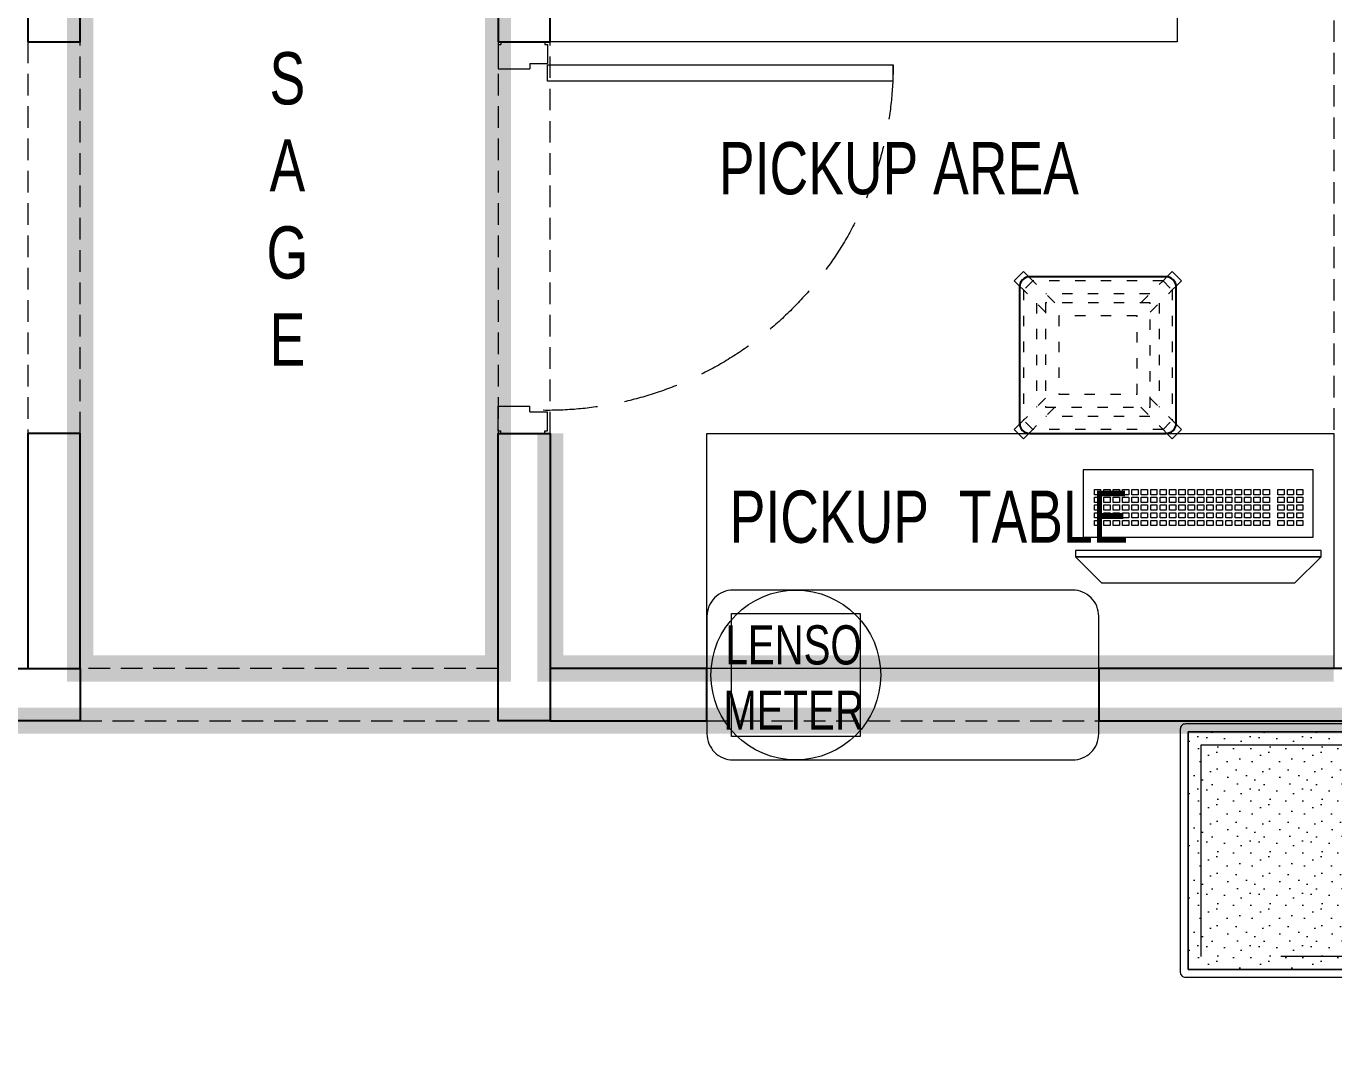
# Model space of a CAD drawing. Header units: feet. Extents: x 3153788 to 3161806, y -5765531 to -5747213.
# Drawn here: x 3155962 to 3158466, y -5752188 to -5750243 of the extents above; entities that cross this region are included whole.
import ezdxf

# ---------------------------------------------------------------- set-up
doc = ezdxf.new("R2010")
doc.units = ezdxf.units.FT
doc.header["$LTSCALE"] = 33
doc.header["$MEASUREMENT"] = 0
for name, pattern in [('a_p6_plan_L18$0$HIDDEN', [0.375, 0.25, -0.125]), ('ACAD_ISO03W100', [30, 12, -18]), ('HIDDEN2', [4.7625, 3.175, -1.5875])]:
    doc.linetypes.add(name, pattern=pattern)
for name, color, linetype, lineweight in [('Door', 2, 'Continuous', 13), ('LENS-CURTAIN', 5, 'a_p6_plan_L18$0$HIDDEN', 9), ('LENS-DOOR', 34, 'Continuous', 20), ('LENS-HATCH', 251, 'Continuous', 5), ('LENS-PARTITION', 21, 'Continuous', 25), ('LENS-TEXT', 31, 'Continuous', 5), ('LK-EQPMT', 3, 'Continuous', 18), ('LK-FF&E FLOOR', 1, 'Continuous', 9), ('LK-FF&E WALL', 1, 'Continuous', 9), ('LK-FLUTTED FINISH', 20, 'Continuous', 30), ('LK-IT', 3, 'Continuous', 18), ('LK-MIRROR', 133, 'Continuous', 13), ('LK-TILES FINISH', 251, 'Continuous', 5), ('LN-ELEVATION-1', 81, 'Continuous', 25), ('LN-ELEVATION-2', 103, 'Continuous', 20), ('LN-ELEVATION-3', 125, 'Continuous', 18), ('LN-ELEVATION-5', 167, 'Continuous', 5)]:
    doc.layers.add(name, color=color, linetype=linetype, lineweight=lineweight)
doc.layers.add('LAMINATE FINISH', color=80, linetype='Continuous')
doc.styles.add('LK TXT', font='GILC____.TTF', dxfattribs={"height": 100})

# ---------------------------------------------------------------- blocks, each defined once
blk = doc.blocks.new('*U47')
at = {"layer": 'LENS-DOOR'}
for p, q in [((548121.7, 1779235.3), (548121.7, 1778573.8)), ((548121.7, 1779235.3), (548153, 1779235.3)), ((548153, 1778573.8), (548153, 1779235.3)), ((547447.3, 1778568.6), (547452.5, 1778568.6)), ((547447.3, 1778484.1), (547447.3, 1778568.6)), ((547452.5, 1778573.8), (547488.9, 1778573.8)), ((547452.5, 1778568.6), (547452.5, 1778573.8)), ((547488.9, 1778539.9), (547488.9, 1778573.8)), ((548121.7, 1778573.8), (548153, 1778573.8)), ((548192.1, 1778573.8), (548155.6, 1778573.8)), ((548155.6, 1778539.9), (548155.6, 1778573.8)), ((548192.1, 1778568.6), (548192.1, 1778573.8)), ((548197.3, 1778568.6), (548192.1, 1778568.6)), ((548197.3, 1778484.1), (548197.3, 1778568.6)), ((547488.9, 1778539.9), (547499.3, 1778539.9)), ((547499.3, 1778478.9), (547499.3, 1778539.9)), ((548145.2, 1778478.9), (548145.2, 1778539.9)), ((548155.6, 1778539.9), (548145.2, 1778539.9)), ((547447.3, 1778484.1), (547452.5, 1778484.1)), ((547452.5, 1778478.9), (547452.5, 1778484.1)), ((547452.5, 1778478.9), (547499.3, 1778478.9)), ((548192.1, 1778478.9), (548145.2, 1778478.9)), ((548192.1, 1778478.9), (548192.1, 1778484.1)), ((548197.3, 1778484.1), (548192.1, 1778484.1))]:
    blk.add_line(p, q, dxfattribs=at)
at = {"layer": 'LENS-DOOR', "color": 7, "linetype": 'HIDDEN2'}
blk.add_ellipse((548153, 1778573.8), major_axis=(-661.5, 0), ratio=1, start_param=-1.570791, end_param=0.051209, dxfattribs=at)
blk = doc.blocks.new('CLENS 600 TYPE 6')
at = {"layer": 'LN-ELEVATION-1', "ltscale": 0.5}
blk.add_lwpolyline([(130, -225), (-130, -225, -0.414214), (-150, -205), (-150, 55, -0.414214), (-130, 75), (130, 75, -0.414214), (150, 55), (150, -205, -0.414214)], format="xyb", close=True, dxfattribs=at)
at = {"layer": 'LN-ELEVATION-3', "linetype": 'ACAD_ISO03W100', "ltscale": 0.05}
for p, q in [((-82.3, 25), (-124.7, 67.4)), ((124.7, 67.4), (-124.7, 67.4)), ((82.3, 25), (124.7, 67.4)), ((-100, 7.3), (-142.4, 49.7)), ((-142.4, -199.7), (-142.4, 49.7)), ((99.7, 42.4), (-99.7, 42.4)), ((100, 7.3), (142.4, 49.7)), ((142.4, -199.7), (142.4, 49.7)), ((-117.4, -174.7), (-117.4, 24.7)), ((117.4, -174.7), (117.4, 24.7)), ((-100, -157.3), (-142.4, -199.7)), ((-82.3, -175), (-124.7, -217.4)), ((82.3, -175), (124.7, -217.4)), ((100, -157.3), (142.4, -199.7)), ((99.7, -192.4), (-99.7, -192.4)), ((124.7, -217.4), (-124.7, -217.4))]:
    blk.add_line(p, q, dxfattribs=at)
for points in [[(-132.2, 74.9), (-124.7, 67.4), (-142.4, 49.7), (-149.9, 57.2)], [(132.2, 74.9), (124.7, 67.4), (142.4, 49.7), (149.9, 57.2)], [(-132.2, -224.9), (-124.7, -217.4), (-142.4, -199.7), (-149.9, -207.2)], [(132.2, -224.9), (124.7, -217.4), (142.4, -199.7), (149.9, -207.2)]]:
    blk.add_lwpolyline(points, dxfattribs=at)
for points in [[(100, -175), (-100, -175), (-100, 25), (100, 25)], [(75, -150), (-75, -150), (-75, 0), (75, 0)]]:
    blk.add_lwpolyline(points, close=True, dxfattribs=at)
at = {"layer": 'LN-ELEVATION-5', "ltscale": 0.5}
for points in [[(-149.9, 57.2), (-160.1, 67.4), (-142.4, 85.1), (-132.2, 74.9)], [(149.9, 57.2), (160.1, 67.4), (142.4, 85.1), (132.2, 74.9)], [(-149.9, -207.2), (-160.1, -217.4), (-142.4, -235.1), (-132.2, -224.9)], [(149.9, -207.2), (160.1, -217.4), (142.4, -235.1), (132.2, -224.9)]]:
    blk.add_lwpolyline(points, dxfattribs=at)
blk = doc.blocks.new('*U24')
at = {"layer": 'LK-EQPMT', "ltscale": 12}
blk.add_lwpolyline([(6, 4.9), (-6, 4.9), (-6, -4.9), (6, -4.9)], close=True, dxfattribs=at)
blk = doc.blocks.new('*U25')
at = {"color": 0, "linetype": 'ByBlock', "lineweight": -2}
for p in [(0, 0), (18, 0), (35.9, 0), (53.9, 0), (71.8, 0), (89.8, 0), (107.8, 0), (125.7, 0), (143.7, 0), (161.6, 0), (179.6, 0), (197.6, 0), (215.5, 0), (233.5, 0), (251.4, 0), (269.4, 0), (287.4, 0), (305.3, 0), (323.3, 0), (0, -14.7), (0, -29.5), (18, -14.7), (18, -29.5), (35.9, -14.7), (35.9, -29.5), (53.9, -14.7), (53.9, -29.5), (71.8, -14.7), (71.8, -29.5), (89.8, -14.7), (89.8, -29.5), (107.8, -14.7), (107.8, -29.5), (125.7, -14.7), (125.7, -29.5), (143.7, -14.7), (143.7, -29.5), (161.6, -14.7), (161.6, -29.5), (179.6, -14.7), (179.6, -29.5), (197.6, -14.7), (197.6, -29.5), (215.5, -14.7), (215.5, -29.5), (233.5, -14.7), (233.5, -29.5), (251.4, -14.7), (251.4, -29.5), (269.4, -14.7), (269.4, -29.5), (287.4, -14.7), (287.4, -29.5), (305.3, -14.7), (305.3, -29.5), (323.3, -14.7), (323.3, -29.5), (0, -44.2), (18, -44.2), (35.9, -44.2), (53.9, -44.2), (71.8, -44.2), (89.8, -44.2), (107.8, -44.2), (125.7, -44.2), (143.7, -44.2), (161.6, -44.2), (179.6, -44.2), (197.6, -44.2), (215.5, -44.2), (233.5, -44.2), (251.4, -44.2), (269.4, -44.2), (287.4, -44.2), (305.3, -44.2), (323.3, -44.2), (0, -59), (18, -59), (35.9, -59), (53.9, -59), (71.8, -59), (89.8, -59), (107.8, -59), (125.7, -59), (143.7, -59), (161.6, -59), (179.6, -59), (197.6, -59), (215.5, -59), (233.5, -59), (251.4, -59), (269.4, -59), (287.4, -59), (305.3, -59), (323.3, -59)]:
    blk.add_blockref('*U24', p, dxfattribs=at)
blk = doc.blocks.new('*U22')
at = {"layer": 'LK-EQPMT', "ltscale": 12}
blk.add_lwpolyline([(6, 4.9), (-6, 4.9), (-6, -4.9), (6, -4.9)], close=True, dxfattribs=at)
blk = doc.blocks.new('*U23')
at = {"color": 0, "linetype": 'ByBlock', "lineweight": -2}
for p in [(0, 0), (18, 0), (35.9, 0), (0, -14.7), (0, -29.5), (18, -14.7), (18, -29.5), (35.9, -14.7), (35.9, -29.5), (0, -44.2), (18, -44.2), (35.9, -44.2), (0, -59), (18, -59), (35.9, -59)]:
    blk.add_blockref('*U22', p, dxfattribs=at)
blk = doc.blocks.new('*U17')
at = {"ltscale": 12}
blk.add_lwpolyline([(8, 0), (8, 129.1), (448, 129.1), (448, 0)], close=True, dxfattribs=at)
for name, p in [('*U25', (35.2, 101.6)), ('*U23', (386.6, 101.6))]:
    blk.add_blockref(name, p)
blk = doc.blocks.new('Pickup table PC')
at = {"layer": 'LN-ELEVATION-2', "ltscale": 0.5}
for points in [[(470, 50), (0, 50), (0, 62), (470, 62)], [(420, 0), (50, 0), (0, 50), (470, 50)]]:
    blk.add_lwpolyline(points, close=True, dxfattribs=at)
blk = doc.blocks.new('3 seater Bench 1385')
at = {"layer": 'LENS-HATCH', "lineweight": 0}
h = blk.add_hatch(dxfattribs=at)
h.set_pattern_fill('STIP1', color=177, scale=100, angle=270, pattern_type=2)
h.set_pattern_definition([(270, (6617025.25, -170439.11), (100, -2e-13), [0, -100]), (270, (6617009.25, -170451.11), (100, -2e-13), [0, -100]), (270, (6616985.25, -170446.11), (100, -2e-13), [0, -100]), (270, (6616962.25, -170481.11), (100, -2e-13), [0, -100]), (270, (6616998.25, -170478.11), (100, -2e-13), [0, -100]), (270, (6617022.25, -170505.11), (100, -2e-13), [0, -100]), (270, (6617029.25, -170470.11), (100, -2e-13), [0, -100]), (270, (6616988.25, -170512.11), (100, -2e-13), [0, -100]), (270, (6616956.25, -170507.11), (100, -2e-13), [0, -100]), (270, (6616941.25, -170433.11), (100, -2e-13), [0, -100]), (270, (6616961.25, -170451.11), (100, -2e-13), [0, -100]), (270, (6616942.25, -170465.11), (100, -2e-13), [0, -100]), (270, (6617006.25, -170526.11), (100, -2e-13), [0, -100]), (270, (6616981.25, -170494.11), (100, -2e-13), [0, -100]), (270, (6617014.25, -170486.11), (100, -2e-13), [0, -100]), (270, (6617005.25, -170503.11), (100, -2e-13), [0, -100]), (270, (6616978.25, -170467.11), (100, -2e-13), [0, -100]), (270, (6617032.25, -170495.11), (100, -2e-13), [0, -100]), (270, (6616973.25, -170526.11), (100, -2e-13), [0, -100]), (270, (6616943.25, -170523.11), (100, -2e-13), [0, -100])])
h.paths.add_polyline_path([(677.5, 227.5), (225.8, 227.5), (225.8, -227.5), (677.5, -227.5)])
h.paths.add_polyline_path([(-225.8, 227.5), (225.8, 227.5), (225.8, -227.5), (-225.8, -227.5)])
h.paths.add_polyline_path([(-677.5, 227.5), (-225.8, 227.5), (-225.8, -227.5), (-677.5, -227.5)])
at = {"layer": 'LN-ELEVATION-2', "ltscale": 0.5}
for points in [[(-677.5, 227.5), (-225.8, 227.5), (-225.8, -227.5), (-677.5, -227.5)], [(-225.8, 227.5), (225.8, 227.5), (225.8, -227.5), (-225.8, -227.5)], [(677.5, 227.5), (225.8, 227.5), (225.8, -227.5), (677.5, -227.5)]]:
    blk.add_lwpolyline(points, close=True, dxfattribs=at)
at = {"layer": 'LN-ELEVATION-5', "ltscale": 0.5}
blk.add_lwpolyline([(682.5, 242.5), (-682.5, 242.5, 0.414214), (-692.5, 232.5), (-692.5, -232.5, 0.414214), (-682.5, -242.5), (682.5, -242.5, 0.414214), (692.5, -232.5), (692.5, 232.5, 0.414214)], format="xyb", close=True, dxfattribs=at)
blk.add_lwpolyline([(677.5, 227.5), (-677.5, 227.5), (-677.5, -227.5), (677.5, -227.5)], close=True, dxfattribs=at)
at = {"layer": 'LN-ELEVATION-5', "linetype": 'HIDDEN2', "ltscale": 11}
blk.add_lwpolyline([(-652.5, 202.5), (652.5, 202.5), (652.5, -202.5), (-652.5, -202.5)], close=True, dxfattribs=at)

msp = doc.modelspace()

# ---------------------------------------------------------------- linework, layer by layer
at = {"layer": 'LAMINATE FINISH', "color": 85, "linetype": 'ACAD_ISO03W100', "ltscale": 0.05, "const_width": 50}
msp.add_lwpolyline([(3156865.5, -5751023), (3156865.5, -5750273)], dxfattribs=at)
at = {"layer": 'LENS-CURTAIN', "ltscale": 5}
for points in [[(3158465.5, -5749923), (3158465.5, -5751473), (3158565.5, -5751473), (3158565.5, -5749923)], [(3155965.5, -5750273), (3155965.5, -5751023), (3156065.5, -5751023), (3156065.5, -5750273)], [(3156865.5, -5750273), (3156865.5, -5751023), (3156965.5, -5751023), (3156965.5, -5750273)], [(3156065.5, -5751573), (3156865.5, -5751573), (3156865.5, -5751473), (3156065.5, -5751473)], [(3157265.5, -5751573), (3158015.5, -5751573), (3158015.5, -5751473), (3157265.5, -5751473)]]:
    msp.add_lwpolyline(points, close=True, dxfattribs=at)
at = {"layer": 'LENS-PARTITION'}
for points in [[(3155965.5, -5750273), (3156065.5, -5750273), (3156065.5, -5749073), (3155965.5, -5749073)], [(3156865.5, -5750273), (3156965.5, -5750273), (3156965.5, -5749823), (3156865.5, -5749823)], [(3155965.5, -5751473), (3156065.5, -5751473), (3156065.5, -5751023), (3155965.5, -5751023)], [(3156865.5, -5751023), (3156965.5, -5751023), (3156965.5, -5751573), (3156865.5, -5751573)], [(3156065.5, -5751573), (3154465.5, -5751573), (3154465.5, -5751473), (3156065.5, -5751473)], [(3156965.5, -5751573), (3157265.5, -5751573), (3157265.5, -5751473), (3156965.5, -5751473)], [(3158015.5, -5751573), (3161505.5, -5751573), (3161505.5, -5751473), (3158015.5, -5751473)]]:
    msp.add_lwpolyline(points, close=True, dxfattribs=at)
at = {"layer": 'LK-EQPMT'}
msp.add_lwpolyline([(3157312.6, -5751603), (3157312.6, -5751368), (3157558.6, -5751368), (3157558.6, -5751603)], close=True, dxfattribs=at)
at = {"layer": 'LK-FF&E WALL'}
for points in [[(3156965.5, -5750273), (3156965.5, -5749923), (3158165.5, -5749923), (3158165.5, -5750273)], [(3158465.5, -5751473), (3157265.5, -5751473), (3157265.5, -5751023), (3158465.5, -5751023)]]:
    msp.add_lwpolyline(points, close=True, dxfattribs=at)
msp.add_lwpolyline([(3158015.5, -5751598), (3158015.5, -5751373, 0.414214), (3157965.5, -5751323), (3157315.5, -5751323, 0.414214), (3157265.5, -5751373), (3157265.5, -5751598, 0.414214), (3157315.5, -5751648), (3157965.5, -5751648, 0.414214)], format="xyb", close=True, dxfattribs=at)
msp.add_circle((3157435.6, -5751485.5), 162.5, dxfattribs=at)
at = {"layer": 'LK-FLUTTED FINISH', "linetype": 'ACAD_ISO03W100', "ltscale": 0.05, "const_width": 50}
msp.add_lwpolyline([(3161505.5, -5751573), (3156065.5, -5751573)], dxfattribs=at)
at = {"layer": 'LK-MIRROR', "linetype": 'ACAD_ISO03W100', "ltscale": 0.05, "const_width": 50}
msp.add_lwpolyline([(3156065.5, -5751573), (3154465.5, -5751573), (3154465.5, -5753097)], dxfattribs=at)
at = {"layer": 'LK-TILES FINISH', "color": 212, "linetype": 'ACAD_ISO03W100', "ltscale": 0.05, "const_width": 50}
for points in [[(3156865.5, -5750273), (3156865.5, -5749073), (3156065.5, -5749073), (3156065.5, -5751473), (3156865.5, -5751473), (3156865.5, -5751023)], [(3158465.5, -5751473), (3156965.5, -5751473), (3156965.5, -5751023)]]:
    msp.add_lwpolyline(points, dxfattribs=at)

# ---------------------------------------------------------------- block references
at = {"layer": 'Door', "xscale": -1, "rotation": 270}
msp.add_blockref('*U47', (1378386.6, -6298470.3), dxfattribs=at)
at = {"layer": 'LK-FF&E FLOOR'}
msp.add_blockref('3 seater Bench 1385', (3158864, -5751821.6), dxfattribs=at)
at = {"layer": 'LK-FF&E WALL', "xscale": -1, "rotation": 180}
msp.add_blockref('CLENS 600 TYPE 6', (3158013.8, -5750948), dxfattribs=at)
at = {"layer": 'LK-IT', "ltscale": 0.5, "xscale": -1, "rotation": 180}
msp.add_blockref('*U17', (3157977.9, -5751092.7), dxfattribs=at)
at = {"layer": 'LK-IT', "xscale": -1}
msp.add_blockref('Pickup table PC', (3158441, -5751308.9), dxfattribs=at)

# ---------------------------------------------------------------- texts
at = {"layer": 'LENS-TEXT', "color": 0, "linetype": 'Continuous', "ltscale": 3, "attachment_point": 5, "style": 'LK TXT'}
for s, width, gutter_width, insert, char_height in [('P\\PA\\PS\\PS\\PA\\PG\\PE', 56.378, 1, (3156462.2, -5750343.1), 100), (' PICKUP AREA', 1099.487, 1, (3157618.6, -5750515.9), 100), ('PICKUP  TABLE  ', 783.964, 1, (3157690.6, -5751183.1), 100), ('LENSO\\PMETER', 353.056, 0.5, (3157431.3, -5751490.3), 75)]:
    msp.add_mtext_dynamic_manual_height_columns(s, width=width, gutter_width=gutter_width, heights=[0], dxfattribs=dict(at, insert=insert, char_height=char_height))

doc.saveas('drawing.dxf')
